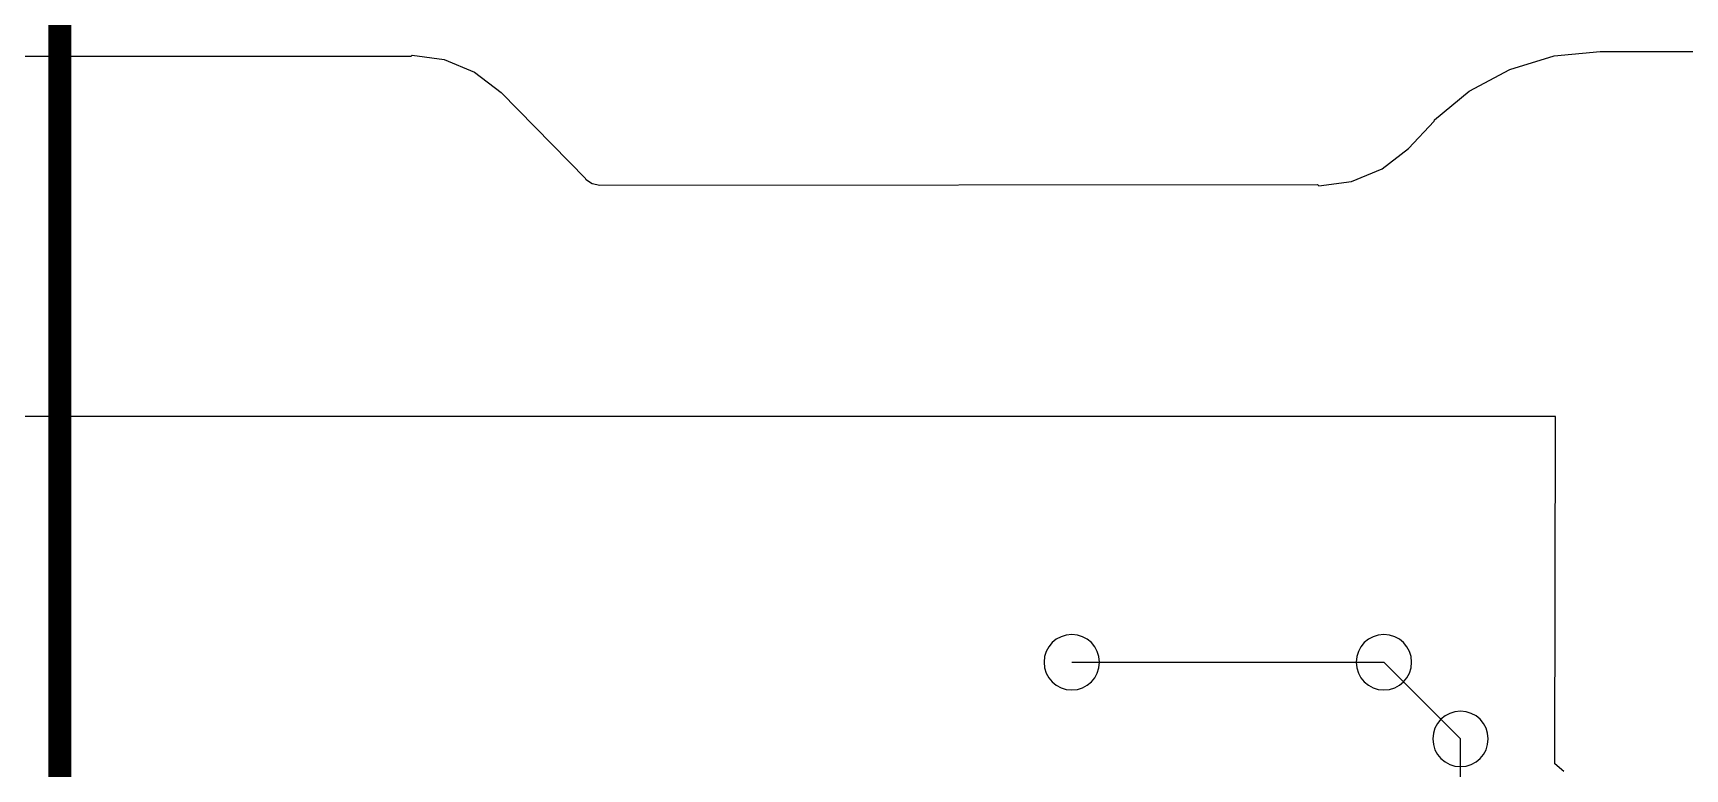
# Model space of a CAD drawing. Header units: inches. Extents: x 32166 to 66782, y 2386 to 7162.
# Drawn here: x 33774.7 to 33855.2, y 2951.2 to 2987.1 of the extents above; entities that cross this region are included whole.
import ezdxf

# ---------------------------------------------------------------- set-up
doc = ezdxf.new("R2010")
doc.units = ezdxf.units.IN
doc.header["$LTSCALE"] = 0.64311
doc.header["$MEASUREMENT"] = 0
for name, color, linetype in [('BOTTOMLAYER', 5, 'CONTINUOUS'), ('BOTTOMOVERLAY', 54, 'CONTINUOUS'), ('KEEPOUTLAYER', 6, 'CONTINUOUS')]:
    doc.layers.add(name, color=color, linetype=linetype)

msp = doc.modelspace()

# ---------------------------------------------------------------- linework, layer by layer
at = {"layer": 'BOTTOMLAYER'}
for p, q in [((33848.872, 2985.974), (33851.112, 2986.195)), ((33851.112, 2986.195), (33908.388, 2986.139)), ((33691.497, 2986.015), (33785.898, 2985.959)), ((33785.898, 2985.959), (33793.162, 2985.959)), ((33793.162, 2985.959), (33793.215, 2986.005)), ((33793.162, 2985.959), (33793.162, 2985.959)), ((33793.215, 2986.005), (33794.767, 2985.801)), ((33794.767, 2985.801), (33796.261, 2985.182)), ((33844.731, 2984.259), (33846.717, 2985.32)), ((33846.717, 2985.32), (33848.872, 2985.974)), ((33796.261, 2985.182), (33797.545, 2984.197)), ((33797.545, 2984.197), (33801.676, 2979.991)), ((33843.034, 2982.866), (33844.731, 2984.259)), ((33843.03, 2982.791), (33843.034, 2982.866)), ((33841.78, 2981.467), (33843.03, 2982.791)), ((33843.03, 2982.791), (33843.03, 2982.791)), ((33843.03, 2982.791), (33843.03, 2982.791)), ((33840.497, 2980.482), (33841.78, 2981.467)), ((33839.002, 2979.862), (33840.497, 2980.482)), ((33801.676, 2979.991), (33801.663, 2979.977)), ((33801.663, 2979.977), (33801.986, 2979.761)), ((33801.986, 2979.761), (33802.368, 2979.685)), ((33802.368, 2979.685), (33837.344, 2979.704)), ((33837.344, 2979.704), (33837.397, 2979.651)), ((33837.397, 2979.651), (33839.002, 2979.862)), ((33837.397, 2979.651), (33837.397, 2979.651)), ((33848.943, 2968.409), (33724.707, 2968.409)), ((33848.909, 2951.49), (33848.943, 2968.409)), ((33849.338, 2951.113), (33848.909, 2951.49))]:
    msp.add_line(p, q, dxfattribs=at)
at = {"layer": 'BOTTOMOVERLAY', "const_width": 1.125}
msp.add_lwpolyline([(33776.043, 2934.794), (33776.043, 3065.294)], dxfattribs=at)
at = {"layer": 'KEEPOUTLAYER'}
for p, q in [((33825.363, 2956.439), (33840.573, 2956.439)), ((33840.573, 2956.439), (33844.308, 2952.704)), ((33844.308, 2927.729), (33844.308, 2952.704))]:
    msp.add_line(p, q, dxfattribs=at)
for centre, start, end in [((33825.363, 2956.439), 0, 180), ((33840.573, 2956.439), 0, 180), ((33840.573, 2956.439), 0, 180), ((33825.363, 2956.439), 180, 0), ((33840.573, 2956.439), 180, 0), ((33840.573, 2956.439), 180, 0), ((33844.308, 2952.704), 0, 180), ((33844.308, 2952.704), 0, 180), ((33844.308, 2952.704), 180, 0), ((33844.308, 2952.704), 180, 0)]:
    msp.add_arc(centre, 1.35, start, end, dxfattribs=at)

doc.saveas('drawing.dxf')
